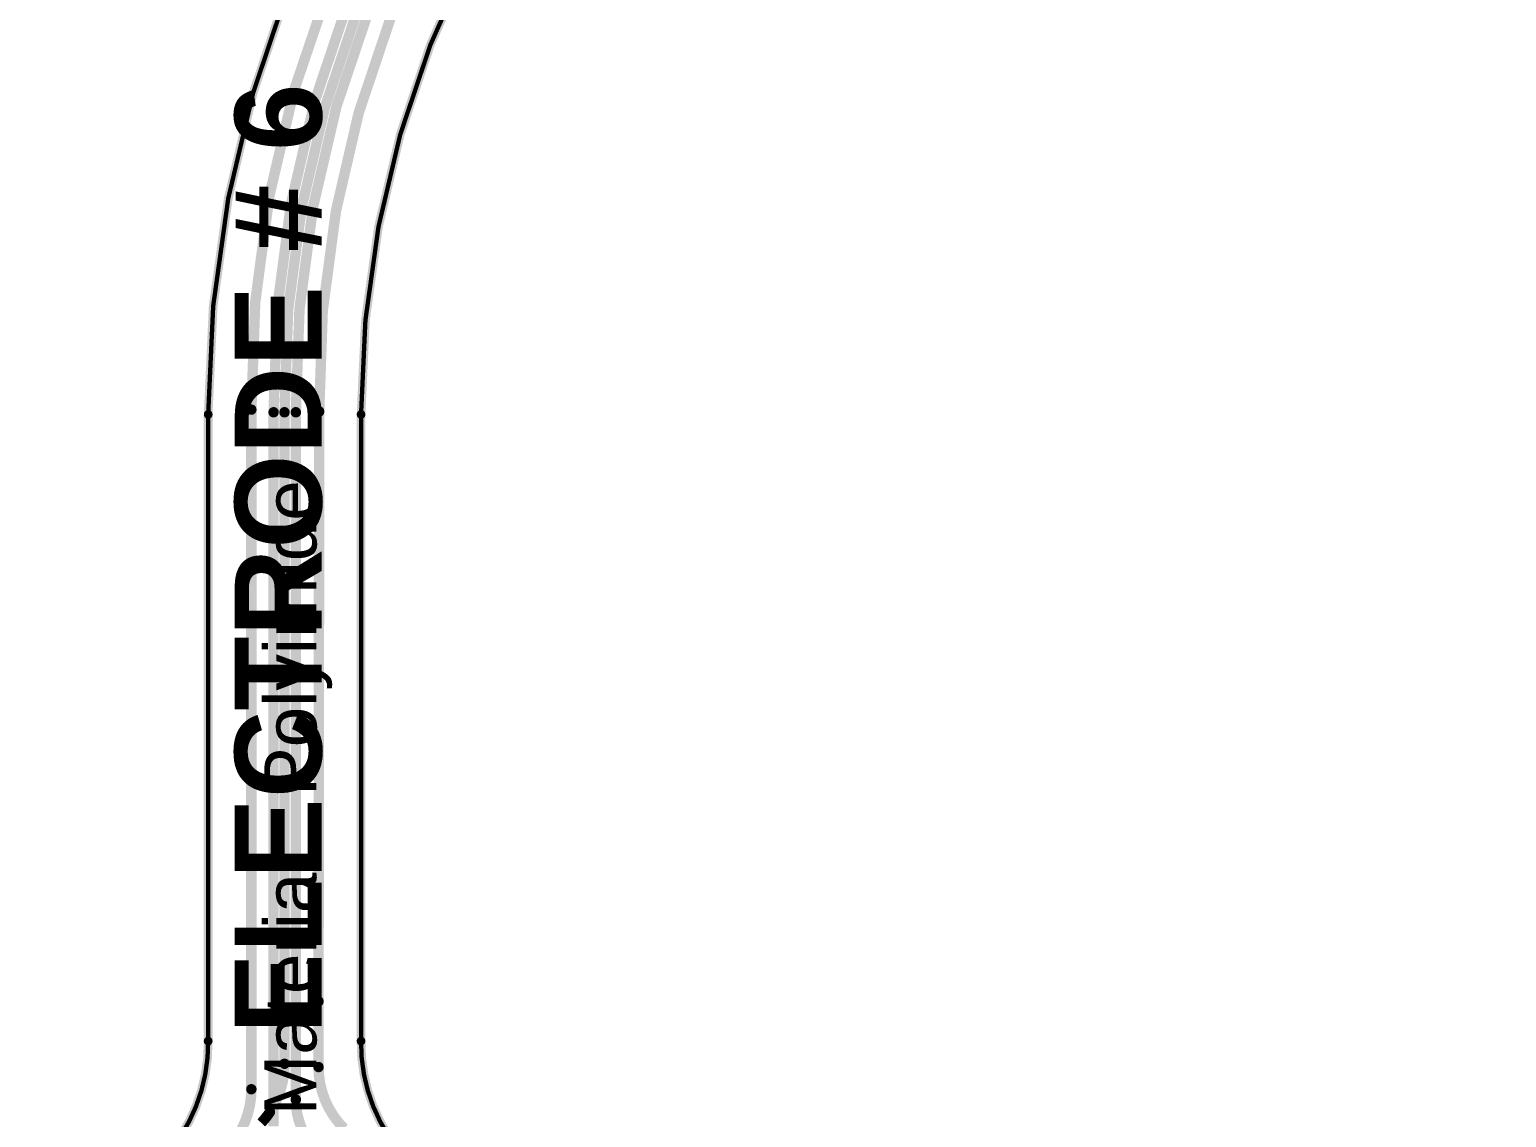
# Model space of a CAD drawing. Header units: inches. Extents: x 3 to 457, y -41 to 239.
# Drawn here: x 53.21 to 96.4, y 30.23 to 62.04 of the extents above; entities that cross this region are included whole.
import ezdxf

# ---------------------------------------------------------------- set-up
doc = ezdxf.new("R2010")
doc.units = ezdxf.units.IN
for name, color, linetype in [('Board Outline', 216, 'Continuous'), ('Bottom Layer', 5, 'Continuous'), ('Fabrication', 76, 'Continuous'), ('Top Layer', 1, 'Continuous'), ('Top Overlay', 2, 'Continuous')]:
    doc.layers.add(name, color=color, linetype=linetype)
doc.styles.add('Arial', font='', dxfattribs={"height": 0.2})
doc.styles.add('Arial_Bold', font='', dxfattribs={"height": 0.2})
doc.styles.get('Arial').set_extended_font_data('Arial')
doc.styles.get('Arial_Bold').set_extended_font_data('Arial', bold=True)

msp = doc.modelspace()

# ---------------------------------------------------------------- linework, layer by layer
at = {"layer": 'Board Outline'}
for points in [[(16.05, 60.091, 0.127, 0.127, -0.41422), (85.57, 129.61, 0.127, 0.127, 0)], [(20.52, 60.091, 0.127, 0.127, -0.41422), (85.57, 125.14, 0.127, 0.127, 0)], [(30.502, 55.385, 0.127, 0.127, -0.414209), (96.269, 121.153, 0.127, 0.127, 0)], [(34.972, 55.385, 0.127, 0.127, -0.398878), (93.044, 116.599, 0.127, 0.127, 0)], [(58.436, 50.785, 0.127, 0.127, -0.310655), (80.456, 82.803, 0.127, 0.127, 0)], [(62.906, 50.784, 0.127, 0.127, -0.310654), (82.055, 78.629, 0.127, 0.127, 0)], [(58.436, 32.461, 0.127, 0.127, 0), (58.436, 50.785, 0.127, 0.127, 0)], [(62.906, 32.461, 0.127, 0.127, 0), (62.906, 50.784, 0.127, 0.127, 0)], [(58.436, 32.461, 0.127, 0.127, -0.250069), (56.267, 28.284, 0.127, 0.127, 0)], [(65.075, 28.284, 0.127, 0.127, -0.250069), (62.906, 32.461, 0.127, 0.127, 0)]]:
    msp.add_lwpolyline(points, format="xyseb", dxfattribs=at)
for points in [[(58.404, 50.785, 0.0635, 0.0635, 1), (58.468, 50.785, 0.0635, 0.0635, 1)], [(58.404, 50.785, 0.0635, 0.0635, 1), (58.468, 50.785, 0.0635, 0.0635, 1)], [(62.874, 50.784, 0.0635, 0.0635, 1), (62.938, 50.784, 0.0635, 0.0635, 1)], [(62.874, 50.784, 0.0635, 0.0635, 1), (62.938, 50.784, 0.0635, 0.0635, 1)], [(58.404, 32.461, 0.0635, 0.0635, 1), (58.468, 32.461, 0.0635, 0.0635, 1)], [(58.404, 32.461, 0.0635, 0.0635, 1), (58.468, 32.461, 0.0635, 0.0635, 1)], [(62.874, 32.461, 0.0635, 0.0635, 1), (62.938, 32.461, 0.0635, 0.0635, 1)], [(62.875, 32.461, 0.0635, 0.0635, 1), (62.938, 32.461, 0.0635, 0.0635, 1)]]:
    msp.add_lwpolyline(points, format="xyseb", close=True, dxfattribs=at)
at = {"layer": 'Bottom Layer'}
for points in [[(17.314, 60.091, 0.305, 0.305, -0.414214), (85.566, 128.267, 0.305, 0.305, 0)], [(17.957, 60.094, 0.305, 0.305, -0.414214), (85.566, 127.607, 0.305, 0.305, 0)], [(18.607, 60.094, 0.305, 0.305, -0.414214), (85.566, 126.946, 0.305, 0.305, 0)], [(19.277, 60.113, 0.305, 0.305, -0.414214), (85.566, 126.286, 0.305, 0.305, 0)], [(31.759, 55.395, 0.305, 0.305, -0.412515), (95.733, 119.934, 0.305, 0.305, 0)], [(32.409, 55.395, 0.305, 0.305, -0.414214), (96.107, 119.276, 0.305, 0.305, 0)], [(33.059, 55.405, 0.305, 0.305, -0.414214), (96.133, 118.615, 0.305, 0.305, 0)], [(33.745, 55.431, 0.305, 0.305, -0.414214), (96.107, 117.955, 0.305, 0.305, 0)], [(59.699, 50.926, 0.305, 0.305, -0.326211), (81.874, 82.123, 0.305, 0.305, 0)], [(60.349, 50.849, 0.305, 0.305, -0.32385), (81.868, 81.405, 0.305, 0.305, 0)], [(60.999, 50.849, 0.305, 0.305, -0.324509), (82.161, 80.827, 0.305, 0.305, 0)], [(61.682, 50.871, 0.305, 0.305, -0.323554), (82.299, 80.189, 0.305, 0.305, 0)], [(59.699, 31.054, 0.305, 0.305, 0), (59.699, 50.926, 0.305, 0.305, 0)], [(60.349, 29.967, 0.305, 0.305, 0), (60.349, 50.849, 0.305, 0.305, 0)], [(60.999, 30.753, 0.305, 0.305, 0), (60.999, 50.849, 0.305, 0.305, 0)], [(61.663, 33.622, 0.305, 0.305, 0), (61.682, 50.871, 0.305, 0.305, 0)], [(61.682, 50.871, 0.305, 0.305, 0), (61.682, 50.871, 0.305, 0.305, 0)], [(61.663, 31.703, 0.305, 0.305, 0), (61.663, 33.622, 0.305, 0.305, 0)], [(62.407, 29.907, 0.305, 0.305, -0.198912), (61.663, 31.703, 0.305, 0.305, 0)], [(59.699, 31.054, 0.305, 0.305, -0.198912), (58.955, 29.258, 0.305, 0.305, 0)], [(61.627, 29.235, 0.305, 0.305, -0.198912), (60.997, 30.756, 0.305, 0.305, 0)], [(61.627, 29.235, 0.305, 0.305, -0.198912), (60.999, 30.753, 0.305, 0.305, 0)]]:
    msp.add_lwpolyline(points, format="xyseb", dxfattribs=at)
for points in [[(59.623, 50.926, 0.152, 0.152, 1), (59.775, 50.926, 0.152, 0.152, 1)], [(59.623, 50.926, 0.152, 0.152, 1), (59.775, 50.926, 0.152, 0.152, 1)], [(60.273, 50.849, 0.152, 0.152, 1), (60.425, 50.849, 0.152, 0.152, 1)], [(60.273, 50.849, 0.152, 0.152, 1), (60.425, 50.849, 0.152, 0.152, 1)], [(60.923, 50.849, 0.152, 0.152, 1), (61.075, 50.849, 0.152, 0.152, 1)], [(60.923, 50.849, 0.152, 0.152, 1), (61.075, 50.849, 0.152, 0.152, 1)], [(61.606, 50.871, 0.152, 0.152, 1), (61.759, 50.871, 0.152, 0.152, 1)], [(61.606, 50.871, 0.152, 0.152, 1), (61.759, 50.871, 0.152, 0.152, 1)], [(61.606, 50.871, 0.152, 0.152, 1), (61.759, 50.871, 0.152, 0.152, 1)], [(61.606, 50.871, 0.152, 0.152, 1), (61.759, 50.871, 0.152, 0.152, 1)], [(61.587, 33.622, 0.152, 0.152, 1), (61.739, 33.622, 0.152, 0.152, 1)], [(61.587, 33.622, 0.152, 0.152, 1), (61.739, 33.622, 0.152, 0.152, 1)], [(61.587, 31.703, 0.152, 0.152, 1), (61.739, 31.703, 0.152, 0.152, 1)], [(61.587, 31.703, 0.152, 0.152, 1), (61.739, 31.703, 0.152, 0.152, 1)], [(59.623, 31.054, 0.152, 0.152, 1), (59.775, 31.054, 0.152, 0.152, 1)], [(59.623, 31.054, 0.152, 0.152, 1), (59.775, 31.054, 0.152, 0.152, 1)], [(60.921, 30.756, 0.152, 0.152, 1), (61.073, 30.756, 0.152, 0.152, 1)], [(60.923, 30.753, 0.152, 0.152, 1), (61.075, 30.753, 0.152, 0.152, 1)], [(60.923, 30.753, 0.152, 0.152, 1), (61.075, 30.753, 0.152, 0.152, 1)]]:
    msp.add_lwpolyline(points, format="xyseb", close=True, dxfattribs=at)
at = {"layer": 'Fabrication'}
for points in [[(16.05, 60.091, 0.254, 0.254, -0.41422), (85.57, 129.61, 0.254, 0.254, 0)], [(20.52, 60.091, 0.254, 0.254, -0.41422), (85.57, 125.14, 0.254, 0.254, 0)], [(30.502, 55.385, 0.254, 0.254, -0.414209), (96.269, 121.153, 0.254, 0.254, 0)], [(34.972, 55.385, 0.254, 0.254, -0.398878), (93.044, 116.599, 0.254, 0.254, 0)], [(58.436, 50.785, 0.254, 0.254, -0.310655), (80.456, 82.803, 0.254, 0.254, 0)], [(62.906, 50.784, 0.254, 0.254, -0.310654), (82.055, 78.629, 0.254, 0.254, 0)], [(58.436, 32.461, 0.254, 0.254, 0), (58.436, 50.785, 0.254, 0.254, 0)], [(62.906, 32.461, 0.254, 0.254, 0), (62.906, 50.784, 0.254, 0.254, 0)], [(58.436, 32.461, 0.254, 0.254, -0.250069), (56.267, 28.284, 0.254, 0.254, 0)], [(65.075, 28.284, 0.254, 0.254, -0.250069), (62.906, 32.461, 0.254, 0.254, 0)]]:
    msp.add_lwpolyline(points, format="xyseb", dxfattribs=at)
for points in [[(58.373, 50.785, 0.127, 0.127, 1), (58.5, 50.785, 0.127, 0.127, 1)], [(58.373, 50.785, 0.127, 0.127, 1), (58.5, 50.785, 0.127, 0.127, 1)], [(62.843, 50.784, 0.127, 0.127, 1), (62.97, 50.784, 0.127, 0.127, 1)], [(62.843, 50.784, 0.127, 0.127, 1), (62.97, 50.784, 0.127, 0.127, 1)], [(58.373, 32.461, 0.127, 0.127, 1), (58.5, 32.461, 0.127, 0.127, 1)], [(58.372, 32.461, 0.127, 0.127, 1), (58.499, 32.461, 0.127, 0.127, 1)], [(62.843, 32.461, 0.127, 0.127, 1), (62.97, 32.461, 0.127, 0.127, 1)], [(62.843, 32.461, 0.127, 0.127, 1), (62.97, 32.461, 0.127, 0.127, 1)]]:
    msp.add_lwpolyline(points, format="xyseb", close=True, dxfattribs=at)
at = {"layer": 'Top Layer'}
for points in [[(18.277, 60.094, 0.305, 0.305, -0.414214), (85.236, 126.946, 0.305, 0.305, 0)], [(32.729, 55.405, 0.305, 0.305, -0.414214), (95.803, 118.615, 0.305, 0.305, 0)], [(60.669, 50.849, 0.305, 0.305, -0.324509), (81.831, 80.827, 0.305, 0.305, 0)], [(60.669, 31.798, 0.305, 0.305, 0), (60.669, 50.849, 0.305, 0.305, 0)], [(60.669, 31.798, 0.305, 0.305, -0.148208), (60.241, 30.387, 0.305, 0.305, 0)], [(60.241, 30.387, 0.305, 0.305, -0.039901), (59.99, 30.07, 0.305, 0.305, 0)]]:
    msp.add_lwpolyline(points, format="xyseb", dxfattribs=at)
for points in [[(60.592, 50.849, 0.152, 0.152, 1), (60.745, 50.849, 0.152, 0.152, 1)], [(60.592, 50.849, 0.152, 0.152, 1), (60.745, 50.849, 0.152, 0.152, 1)], [(60.592, 31.798, 0.152, 0.152, 1), (60.745, 31.798, 0.152, 0.152, 1)], [(60.592, 31.798, 0.152, 0.152, 1), (60.745, 31.798, 0.152, 0.152, 1)], [(60.165, 30.387, 0.152, 0.152, 1), (60.317, 30.387, 0.152, 0.152, 1)], [(60.165, 30.387, 0.152, 0.152, 1), (60.317, 30.387, 0.152, 0.152, 1)]]:
    msp.add_lwpolyline(points, format="xyseb", close=True, dxfattribs=at)

# ---------------------------------------------------------------- texts
at = {"layer": 'Fabrication', "style": 'Arial'}
msp.add_text('Material : Polyimide', height=1.524, rotation=90, dxfattribs=at).set_placement((61.603, 30.288))
at = {"layer": 'Top Overlay', "style": 'Arial_Bold'}
msp.add_text('ELECTRODE # 6', height=2.54, rotation=90, dxfattribs=at).set_placement((61.753, 32.665))

doc.saveas('drawing.dxf')
